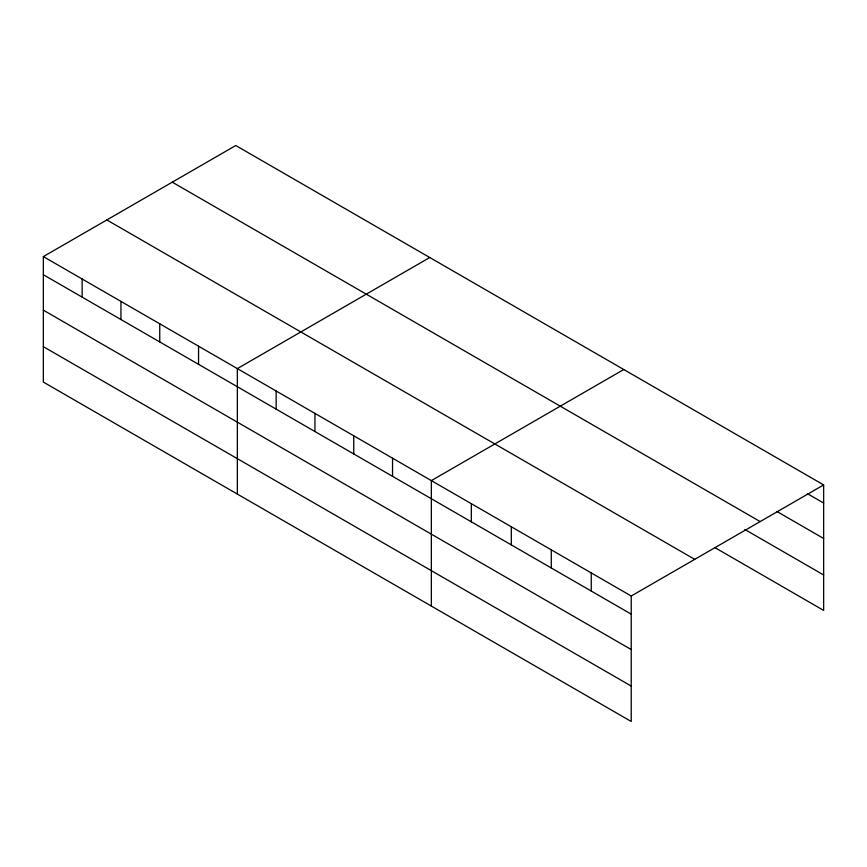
<?xml version="1.0" encoding="UTF-8"?>
<svg xmlns="http://www.w3.org/2000/svg" width="867" height="867" viewBox="0 0 867 867"><rect width="100%" height="100%" fill="white"/><g stroke="black" fill="none" stroke-linecap="round" stroke-linejoin="round"><path stroke-width="1.3" d="M43.35 256.599L631.23 596.008L631.23 721.485L43.35 382.076L43.35 256.599L235.77 145.515L823.65 484.924L823.65 610.401L715.145 547.749M429.772 257.51L237.352 368.605L237.352 494.082M623.774 369.515L431.354 480.611L431.354 606.087M631.23 596.008L823.65 484.924M807.665 493.822L823.65 503.044M776.821 511.432L823.65 538.472M172.273 182.168L760.153 521.576M744.84 529.477L823.65 574.973M106.847 219.947L694.727 559.356M43.35 274.731L631.23 614.139M43.35 310.158L631.23 649.567M43.35 346.659L631.23 686.068M591.251 572.935L591.251 591.066M551.282 549.851L551.282 567.983M511.302 526.768L511.302 544.899M471.323 503.694L471.323 521.826M392.545 458.209L392.545 476.341M353.747 435.808L353.747 453.94M314.949 413.407L314.949 431.538M276.15 391.006L276.15 409.137M198.554 346.204L198.554 364.335M159.745 323.803L159.745 341.934M120.946 301.402L120.946 319.533M82.148 279.001L82.148 297.132"/></g></svg>
